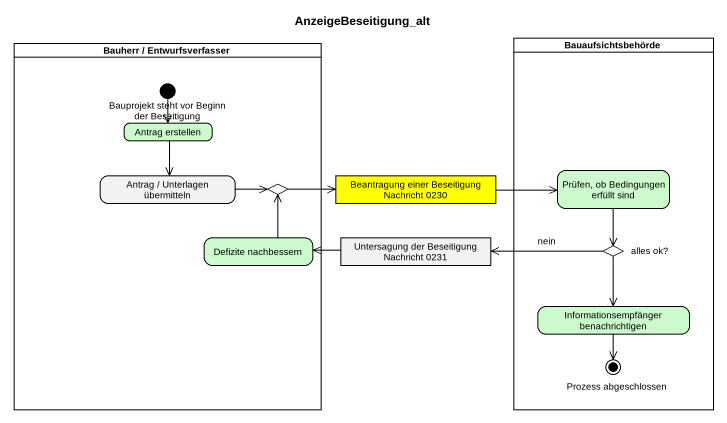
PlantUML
@startuml
title AnzeigeBeseitigung_alt
hide empty description
state "Bauherr / Entwurfsverfasser" as Bauherr_Entwurfsverfasser <<partition>> {
  state "Bauprojekt steht vor Beginn der Beseitigung" as Bauprojekt_steht_vor_Beginn <<start>>
  state "Antrag erstellen" as Antrag_erstellen #CCFACC
  state "Antrag / Unterlagen übermitteln" as Antrag_Unterlagen
  state choice1 <<choice>>
  state "Defizite nachbessern" as Defizite_nachbessern #CCFACC
}
state Bauaufsichtsbehörde <<partition>> {
  state "Prüfen, ob Bedingungen erfüllt sind" as Prüfen_ob_Bedingungen #CCFACC
  state "alles ok?" as alles_ok <<choice>>
  state "Informationsempfänger benachrichtigen" as Informationsempfänger #CCFACC
  state "Prozess abgeschlossen" as Prozess_abgeschlossen <<end>>
}
state "Beantragung einer Beseitigung Nachricht 0230" as Beantragung_einer <<object>> #FFFF00
state "Untersagung der Beseitigung Nachricht 0231" as Untersagung_der_Beseitigung <<object>>
Bauprojekt_steht_vor_Beginn --> Antrag_erstellen
Antrag_erstellen --> Antrag_Unterlagen
Prüfen_ob_Bedingungen --> alles_ok
Antrag_Unterlagen -right-> choice1
choice1 -right-> Beantragung_einer
Beantragung_einer -right-> Prüfen_ob_Bedingungen
Defizite_nachbessern -up-> choice1
Untersagung_der_Beseitigung -left-> Defizite_nachbessern
alles_ok -left-> Untersagung_der_Beseitigung : nein
alles_ok --> Informationsempfänger
Informationsempfänger --> Prozess_abgeschlossen
@enduml
